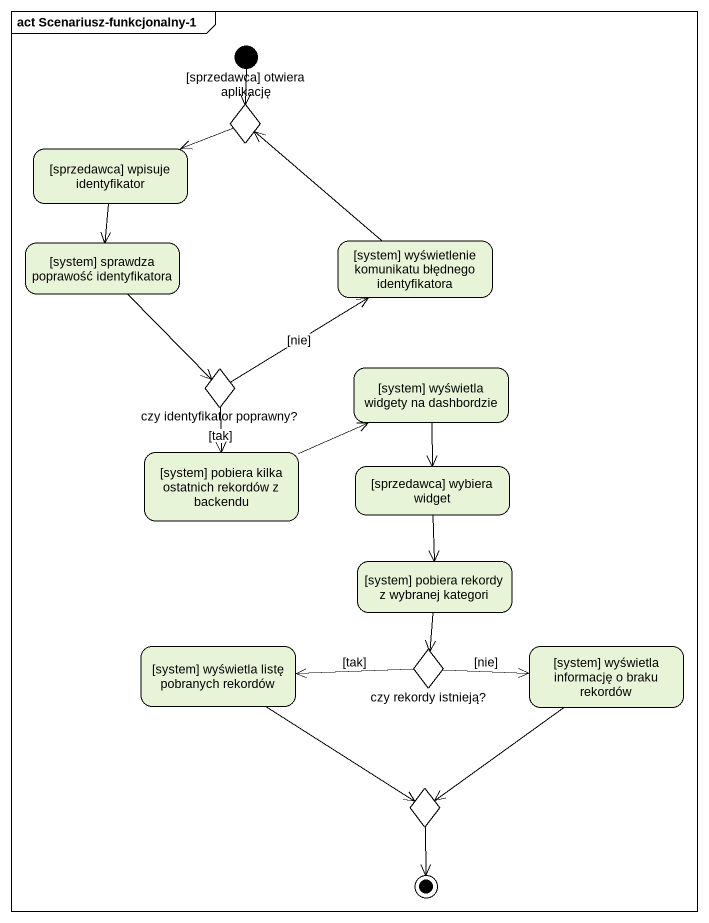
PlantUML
@startuml
mainframe act Scenariusz-funkcjonalny-1
hide empty description
state "[sprzedawca] otwiera aplikację" as sprzedawca_otwiera_aplikację <<start>>
state choice1 <<choice>>
state "[sprzedawca] wpisuje identyfikator" as sprzedawca_wpisuje
state "[system] sprawdza poprawość identyfikatora" as system_sprawdza_poprawość
state "[system] wyświetlenie komunikatu błędnego identyfikatora" as system_wyświetlenie
state "czy identyfikator poprawny?" as czy_identyfikator_poprawny <<choice>>
state "[system] wyświetla widgety na dashbordzie" as system_wyświetla_widgety_na
state "[system] pobiera kilka ostatnich rekordów z backendu" as system_pobiera_kilka
state "[sprzedawca] wybiera widget" as sprzedawca_wybiera_widget
state "[system] pobiera rekordy z wybranej kategori" as system_pobiera_rekordy_z
state "[system] wyświetla listę pobranych rekordów" as system_wyświetla_listę
state "czy rekordy istnieją?" as czy_rekordy_istnieją <<choice>>
state "[system] wyświetla informację o braku rekordów" as system_wyświetla_informację
state choice2 <<choice>>
sprzedawca_otwiera_aplikację --> choice1
choice1 -left-> sprzedawca_wpisuje
sprzedawca_wpisuje --> system_sprawdza_poprawość
system_sprawdza_poprawość --> czy_identyfikator_poprawny
system_wyświetlenie -up-> choice1
czy_identyfikator_poprawny -up-> system_wyświetlenie : [nie]
czy_identyfikator_poprawny --> system_pobiera_kilka : [tak]
system_wyświetla_widgety_na --> sprzedawca_wybiera_widget
system_pobiera_kilka -right-> system_wyświetla_widgety_na
sprzedawca_wybiera_widget --> system_pobiera_rekordy_z
system_pobiera_rekordy_z --> czy_rekordy_istnieją
system_wyświetla_listę --> choice2
czy_rekordy_istnieją -left-> system_wyświetla_listę : [tak]
czy_rekordy_istnieją -right-> system_wyświetla_informację : [nie]
system_wyświetla_informację --> choice2
choice2 --> [*]
@enduml
